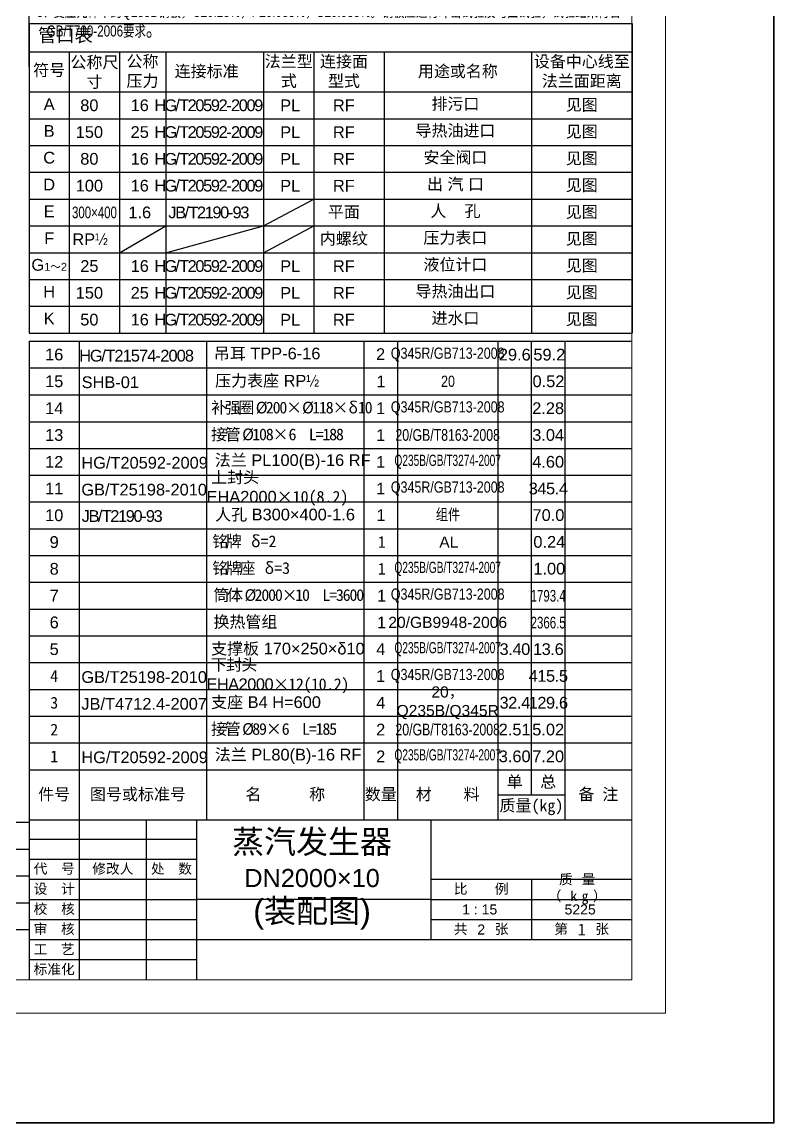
# Model space of a CAD drawing. Header units: millimetres. Extents: x 3203 to 14204, y 1871 to 9574.
# Drawn here: x 11509 to 14204, y 1871 to 5817 of the extents above; entities that cross this region are included whole.
import ezdxf

# ---------------------------------------------------------------- set-up
doc = ezdxf.new("R2010")
doc.units = ezdxf.units.MM
doc.layers.add('中粗线', color=4, linetype='Continuous', lineweight=35)
doc.layers.add('细实线', color=7, linetype='Continuous', lineweight=18)
doc.layers.add('图层2', color=3, linetype='Continuous')
doc.styles.get("Standard").update_dxf_attribs({"font": 'arial.ttf'})

# ---------------------------------------------------------------- blocks, each defined once
blk = doc.blocks.new('HGCAD#HGTFTK~A1H~HGCAD图框')
at = {"layer": '细实线', "color": 7}
blk.add_lwpolyline([(10, -10), (-831, -10), (-831, 584), (10, 584)], close=True, dxfattribs=at)
at = {"layer": '细实线', "color": 2}
blk.add_lwpolyline([(0, 0), (-806, 0), (-806, 574), (0, 574)], close=True, dxfattribs=at)

msp = doc.modelspace()

# ---------------------------------------------------------------- linework, layer by layer
for p, q in [((11534.89, 5656.02), (11534.89, 9272.48)), ((11534.73, 5811.4), (13695.35, 5811.4)), ((11534.73, 5811.4), (11534.73, 4702.25)), ((13695.35, 5811.4), (13695.35, 4702.25)), ((11534.73, 5710.54), (13695.35, 5710.54)), ((11534.73, 4702.25), (13695.35, 4702.25)), ((13214.77, 3047.11), (13454.77, 3047.11)), ((9374.77, 2949.16), (11534.77, 2949.16)), ((11534.77, 2957.11), (13694.77, 2957.11)), ((12134.77, 2957.11), (12134.77, 2384.48)), ((12974.77, 2957.11), (12974.77, 2528.48))]:
    msp.add_line(p, q)
at = {"ltscale": 15}
msp.add_line((11534.77, 4673.11), (11534.77, 2384.48), dxfattribs=at)
at = {"color": 7}
msp.add_line((11534.77, 4673.11), (13694.77, 4673.11), dxfattribs=at)
at = {"layer": '中粗线', "ltscale": 15}
msp.add_lwpolyline([(3203.32, 9573.83), (14203.96, 9573.83), (14203.96, 1871.09), (3203.32, 1871.09)], close=True, dxfattribs=at)
at = {"layer": '图层2'}
for p, q in [((11678.77, 5710.54), (11678.77, 4702.25)), ((11859.23, 5710.54), (11859.23, 4702.25)), ((12024.22, 5710.54), (12024.22, 4702.25)), ((12374.97, 5710.54), (12374.97, 4702.25)), ((12555.67, 5710.54), (12555.67, 4702.25)), ((12807.09, 5710.54), (12807.09, 4702.25)), ((13335.25, 5710.54), (13335.25, 4702.25)), ((11534.73, 5566.5), (13695.35, 5566.5)), ((11534.73, 5470.47), (13695.35, 5470.47)), ((11534.73, 5374.44), (13695.35, 5374.44)), ((11534.73, 5278.41), (13695.35, 5278.41)), ((11534.73, 5182.39), (13695.35, 5182.39)), ((11534.73, 5086.36), (13695.35, 5086.36)), ((11534.73, 4990.33), (13695.35, 4990.33)), ((11534.73, 4894.3), (13695.35, 4894.3)), ((11534.73, 4798.27), (13695.35, 4798.27)), ((11714.77, 4673.11), (11714.77, 2384.26)), ((12170.77, 4673.11), (12170.77, 2957.11)), ((12734.77, 4673.11), (12734.77, 2957.11)), ((12854.77, 4673.11), (12854.77, 2957.11)), ((13214.77, 4673.11), (13214.77, 2957.11)), ((13334.77, 3047.11), (13334.77, 4673.11)), ((13454.77, 4673.11), (13454.77, 2957.11)), ((11534.77, 4577.11), (13694.77, 4577.11)), ((11534.77, 4480.66), (13694.77, 4480.66)), ((11534.77, 4384.66), (13694.77, 4384.66)), ((11534.77, 4288.66), (13694.77, 4288.66)), ((11534.77, 4192.66), (13694.77, 4192.66)), ((11534.77, 4096.89), (13694.77, 4096.89)), ((11534.77, 4000.89), (13694.77, 4000.89)), ((11534.77, 3905.11), (13694.77, 3905.11)), ((11534.77, 3809.11), (13694.77, 3809.11)), ((11534.77, 3713.11), (13694.77, 3713.11)), ((11534.77, 3617.11), (13694.77, 3617.11)), ((11534.77, 3521.11), (13694.77, 3521.11)), ((11534.77, 3425.11), (13694.77, 3425.11)), ((11534.77, 3329.11), (13694.77, 3329.11)), ((11534.77, 3233.11), (13694.77, 3233.11)), ((11534.77, 3137.11), (13694.77, 3137.11)), ((11714.77, 2957.11), (11714.77, 2384.26)), ((11954.77, 2957.11), (11954.77, 2384.48)), ((11534.77, 2888.48), (12134.77, 2888.48)), ((9374.77, 2852.94), (11534.77, 2852.94)), ((11534.77, 2816.48), (12134.77, 2816.48)), ((9374.77, 2756.71), (11534.77, 2756.71)), ((11534.77, 2744.48), (12134.77, 2744.48)), ((12974.77, 2744.48), (13694.77, 2744.48)), ((13334.77, 2744.48), (13334.77, 2528.48)), ((9374.77, 2660.71), (11534.77, 2660.71)), ((11534.77, 2672.48), (12134.77, 2672.48)), ((12974.77, 2672.48), (13694.77, 2672.48)), ((11534.77, 2600.48), (12134.77, 2600.48)), ((12974.77, 2600.48), (13694.77, 2600.48)), ((9374.77, 2564.48), (11534.77, 2564.48)), ((11534.77, 2528.48), (12134.77, 2528.48)), ((12134.77, 2528.48), (13694.77, 2528.48)), ((11534.77, 2456.48), (12134.77, 2456.48))]:
    msp.add_line(p, q, dxfattribs=at)
at = {"layer": '图层2', "ltscale": 10}
for p, q in [((12374.97, 5086.36), (12555.67, 5182.39)), ((11859.23, 4990.33), (12024.22, 5086.36)), ((12024.22, 4990.33), (12374.97, 5086.36)), ((12374.97, 4990.33), (12555.67, 5086.36))]:
    msp.add_line(p, q, dxfattribs=at)
at = {"layer": '图层2', "ltscale": 15}
msp.add_line((12974.77, 2672.48), (12134.77, 2672.48), dxfattribs=at)

# ---------------------------------------------------------------- block references
at = {"layer": '图层2', "ltscale": 15, "xscale": 12, "yscale": 12, "zscale": 12}
msp.add_blockref('HGCAD#HGTFTK~A1H~HGCAD图框', (13694.77, 2384.48), dxfattribs=at)

# ---------------------------------------------------------------- texts
for s, insert, char_height, width, attachment_point in [('   {\\H0.8x;管口表}', (11496.88, 5767.08), 60.0173, 2160.6224, 4), ('{\\fFangSong_GB2312|b0|i0|c134|p49;公称尺寸}', (11769, 5635.68), 42.0121, 180.4578, 5), ('{\\fFangSong_GB2312|b0|i0|c134|p49;公称压力}', (11941.21, 5638.7), 42.0121, 166.0058, 5), ('{\\fFangSong_GB2312|b0|i0|c134|p49;法兰型式}', (12465.32, 5638.7), 42.0121, 180.7003, 5), ('{\\fFangSong_GB2312|b0|i0|c134|p49;连接面\\P型式}', (12663.05, 5638.52), 42.0121, 288.083, 5), ('{\\fFangSong_GB2312|b0|i0|c134|p49;设备中心线至\\P法兰面距离}', (13515.3, 5638.52), 42.0121, 360.1037, 5), ('{\\fFangSong_GB2312|b0|i0|c134|p49;符号}', (11606.75, 5642.73), 42.0121, 144.0415, 5), ('{\\fFangSong_GB2312|b0|i0|c134|p49;连接标准}', (12170.91, 5638.52), 42.0121, 408.1176, 5), ('{\\fFangSong_GB2312|b0|i0|c134|p49;用途或名称}', (13071.17, 5638.52), 42.0121, 528.1521, 5), ('A', (11606.75, 5522.7), 42.01, 144.0415, 5), ('80', (11750.79, 5518.48), 42.012, 144.0415, 5), ('16', (11931.25, 5518.48), 42.012, 144.0415, 5), ('{\\T0.85;HG/T20592-2009}', (12176.47, 5518.48), 42.0121, 408.1176, 5), ('PL', (12470.56, 5518.48), 42.012, 144.0415, 5), ('RF', (12662.7, 5518.48), 42.012, 288.083, 5), ('排污口', (13062.55, 5521.73), 42.012, 528.1521, 5), ('{\\fFangSong_GB2312|b0|i0|c134|p49;见图}', (13515.3, 5518.48), 42.0121, 360.1037, 5), ('B', (11606.75, 5426.67), 42.01, 144.0415, 5), ('{\\T0.85;HG/T20592-2009}', (12176.47, 5422.45), 42.0121, 408.1176, 5), ('导热油进口', (13062.55, 5425.71), 42.012, 528.1521, 5), ('{\\fFangSong_GB2312|b0|i0|c134|p49;见图}', (13515.3, 5422.45), 42.0121, 360.1037, 5), ('150', (11750.79, 5422.45), 42.012, 144.0415, 5), ('25', (11931.25, 5422.45), 42.012, 144.0415, 5), ('PL', (12470.56, 5422.45), 42.012, 144.0415, 5), ('RF', (12662.7, 5422.45), 42.012, 288.083, 5), ('C', (11606.75, 5330.64), 42.01, 144.0415, 5), ('80', (11750.79, 5326.43), 42.012, 144.0415, 5), ('16', (11931.25, 5326.43), 42.012, 144.0415, 5), ('{\\T0.85;HG/T20592-2009}', (12176.47, 5326.43), 42.0121, 408.1176, 5), ('PL', (12470.56, 5326.43), 42.012, 144.0415, 5), ('RF', (12662.7, 5326.43), 42.012, 288.083, 5), ('安全阀口', (13062.55, 5329.68), 42.012, 528.1521, 5), ('{\\fFangSong_GB2312|b0|i0|c134|p49;见图}', (13515.3, 5326.43), 42.0121, 360.1037, 5), ('D', (11606.75, 5234.62), 42.01, 144.0415, 5), ('100', (11750.79, 5230.4), 42.012, 144.0415, 5), ('16', (11931.25, 5230.4), 42.012, 144.0415, 5), ('{\\T0.85;HG/T20592-2009}', (12176.47, 5230.4), 42.0121, 408.1176, 5), ('PL', (12470.56, 5230.4), 42.012, 144.0415, 5), ('RF', (12662.7, 5230.4), 42.012, 288.083, 5), ('出 汽 口', (13062.55, 5233.65), 42.012, 528.1521, 5), ('{\\fFangSong_GB2312|b0|i0|c134|p49;见图}', (13515.3, 5230.4), 42.0121, 360.1037, 5), ('{\\fFangSong_GB2312|b0|i0|c134|p49;见图}', (13515.3, 5230.4), 42.0121, 360.1037, 5), ('E', (11606.75, 5138.59), 42.01, 144.0415, 5), ('{\\W0.7;300×400}', (11769, 5134.37), 42.0121, 180.4578, 5), ('1.6', (11931.25, 5134.37), 42.012, 144.0415, 5), ('{\\T0.85;JB/T2190-93}', (12176.47, 5134.37), 42.0121, 408.1176, 5), ('平面', (12662.7, 5134.37), 42.012, 288.083, 5), ('人    孔', (13062.55, 5137.62), 42.012, 528.1521, 5), ('{\\fFangSong_GB2312|b0|i0|c134|p49;见图}', (13515.3, 5134.37), 42.0121, 360.1037, 5), ('F', (11606.75, 5042.56), 42.01, 144.0415, 5), ('\\A1;RP{\\A0;\\fArial Narrow|b0|i0|c0|p34;½}', (11750.79, 5038.34), 42.0121, 144.0415, 5), ('内螺纹', (12662.7, 5038.34), 42.012, 288.083, 5), ('压力表口', (13062.55, 5041.6), 42.012, 528.1521, 5), ('{\\fFangSong_GB2312|b0|i0|c134|p49;见图}', (13515.3, 5038.34), 42.0121, 360.1037, 5), ('液位计口', (13062.55, 4945.57), 42.012, 528.1521, 5), ('G{\\H0.6667x;1～2}', (11606.75, 4946.53), 42.0121, 144.0415, 5), ('25', (11750.79, 4942.32), 42.012, 144.0415, 5), ('16', (11931.25, 4942.32), 42.012, 144.0415, 5), ('{\\T0.85;HG/T20592-2009}', (12176.47, 4942.32), 42.0121, 408.1176, 5), ('PL', (12470.56, 4942.32), 42.012, 144.0415, 5), ('RF', (12662.7, 4942.32), 42.012, 288.083, 5), ('{\\fFangSong_GB2312|b0|i0|c134|p49;见图}', (13515.3, 4942.32), 42.0121, 360.1037, 5), ('H', (11606.75, 4850.51), 42.01, 144.0415, 5), ('150', (11750.79, 4846.29), 42.012, 144.0415, 5), ('25', (11931.25, 4846.29), 42.012, 144.0415, 5), ('{\\T0.85;HG/T20592-2009}', (12176.47, 4846.29), 42.0121, 408.1176, 5), ('PL', (12470.56, 4846.29), 42.012, 144.0415, 5), ('RF', (12662.7, 4846.29), 42.012, 288.083, 5), ('导热油出口', (13062.55, 4849.54), 42.012, 528.1521, 5), ('{\\fFangSong_GB2312|b0|i0|c134|p49;见图}', (13515.3, 4846.29), 42.0121, 360.1037, 5), ('K', (11606.75, 4754.48), 42.01, 144.0415, 5), ('进水口', (13062.55, 4753.51), 42.012, 528.1521, 5), ('{\\fFangSong_GB2312|b0|i0|c134|p49;见图}', (13515.3, 4750.26), 42.0121, 360.1037, 5), ('50', (11750.79, 4750.26), 42.012, 144.0415, 5), ('16', (11931.25, 4750.26), 42.012, 144.0415, 5), ('{\\T0.85;HG/T20592-2009}', (12176.47, 4750.26), 42.0121, 408.1176, 5), ('PL', (12470.56, 4750.26), 42.012, 144.0415, 5), ('RF', (12662.7, 4750.26), 42.012, 288.083, 5), ('{\\T0.9; HG/T21574-2008}', (11714.4, 4621.02), 42, 319.4128, 4), ('吊耳 TPP-6-16', (12196.76, 4626.77), 42, 551.2832, 4), ('2', (12794.3, 4626.77), 42, 120, 5), ('29.6', (13275.18, 4624.66), 42, 146.4, 5), ('59.2', (13399, 4624.66), 42, 146.4, 5), ('蒸汽发生器\\P{\\H0.7714x;DN2000×10}\\P(装配图)', (12548.78, 2742.8), 84, 844.1767, 5), ('{\\fFangSong_GB2312|b0|i0|c134|p49;代  号}', (11624.77, 2780.48), 36, 180, 5), ('{\\fFangSong_GB2312|b0|i0|c134|p49;修改人}', (11834.77, 2780.48), 36, 240, 5), ('{\\fFangSong_GB2312|b0|i0|c134|p49;处  数}', (12044.77, 2780.48), 36, 180, 5), ('{\\fFangSong_GB2312|b0|i0|c134|p49;\\T1.65;质量（kg）}', (13514.77, 2708.48), 36, 360, 5), ('{\\fFangSong_GB2312|b0|i0|c134|p49;设  计}', (11624.77, 2708.48), 36, 180, 5), ('{\\fFangSong_GB2312|b0|i0|c134|p49;比    例}', (13154.77, 2708.48), 36, 360, 5), ('{\\fFangSong_GB2312|b0|i0|c134|p49;校  核}', (11624.77, 2636.48), 36, 180, 5), ('1 : 15', (13149.45, 2636.19), 36, 360, 5), ('5225', (13509.45, 2636.19), 36, 360, 5), ('{\\fFangSong_GB2312|b0|i0|c134|p49;审  核}', (11624.77, 2564.48), 36, 180, 5), ('{\\fFangSong_GB2312|b0|i0|c134|p49;共    张}', (13154.77, 2564.48), 36, 360, 5), ('2', (13154.77, 2564.48), 36, 360, 5), ('{\\fFangSong_GB2312|b0|i0|c134|p49;第    张}', (13514.77, 2564.48), 36, 360, 5), ('{\\fSimSun|b0|i0|c134|p2;1}', (13514.77, 2564.48), 42, 360, 5), ('{\\fFangSong_GB2312|b0|i0|c134|p49;工  艺}', (11624.77, 2492.48), 36, 180, 5), ('标准化', (11624.77, 2420.26), 36, 180, 5)]:
    msp.add_mtext(s, dxfattribs=dict(insert=insert, char_height=char_height, width=width, attachment_point=attachment_point))
at = {"layer": '图层2', "insert": (11562.81, 6790.17), "char_height": 57.01642, "width": 2131.956, "attachment_point": 1, "line_spacing_factor": 0.8}
msp.add_mtext('{\\H0.8421x;\\C7; 补充技术要求\\P\\H0.8309x;1、焊条电弧焊焊条牌号：碳钢之间为J422(GB/T5117-2012)；碳钢与低合金钢之间为J427(GB/T5117-2012)，\\P   低合金钢之间为J507(GB/T5117-2012)。埋弧焊焊丝牌号为H10Mn2(GB/T5293-1999)，焊剂牌号为HJ431\\P   (GB/T5293-1999)。换热管的对接焊接接头采用氩弧焊焊接，焊丝钢号为ER49-1。接头形式及尺寸除图中\\P   注明外，按HG/T20583-2011中规定。采购的焊接材料应符合NB/T47018-2011《承压设备用焊接材料订货技\\P   术条件》中的规定。\\P\\W0.7;2、换热管的对接接头按接头数的100%进行射线检测，按JB/T47013.2-2015，III级合格\\H0.9997x;\\W0.8;。\\W0.7;吊耳、垫板及封头之间的焊接接头\\P   进行100%磁粉检测，按JB/T4730.4-2005，I级合格。\\P\\H0.9997x;3、上封头成型后最小厚度为8.2mm，下封头成型后最小厚度为10.2mm。\\P4、换热管组焊接完成后，逐根以1.9MPa表压进行水压试验，合格后再与壳体进行组装。完成后，进行壳程及管程的水压试验。\\P\\W0.8;5、\\H0.9999x;安全阀选用A48H-16C，DN80，整定压力为0.95MPa，安全泄放量为3000kg/h。\\P6、\\H0.9988x;\\W0.7;受压元件应选用持有制造许可证的单位生产。\\P7、\\H0.9996x;\\W0.8;\\T0.95;本设备所配压力表的精度不得低于2.5级，量程为1.6MPa，本设备与压力表之间应设存水弯管。\\P\\H1x;\\W0.7;\\T1;8、\\H1.002x;\\W0.75;\\C0;受压元件中的Q235B钢板，C≤0.25%，P≤0.035%，S≤0.035%。钢板应进行冲击试验及弯曲试验，试验结果\\H1x;符合\\H1x;\\P   GB/T700-2006要求\\H1.429x;。}', dxfattribs=at)
at = {"layer": '图层2'}
for s, insert, char_height, width, attachment_point in [('{\\C7;16}', (11624.77, 4625.11), 42, 180, 5), ('{\\W0.8;\\C7;Q345R/GB713-2008}', (13034.77, 4624.66), 40, 360, 5), ('{\\C7;15}', (11624.77, 4529.11), 42, 180, 5), ('{\\C0; SHB-01}', (11706.82, 4525.79), 42, 457.5926, 4), ('{\\C7;压力表座 RP\\fArial Narrow|b0|i0|c0|p34;\\C0;½}', (12201.44, 4529.14), 42, 671.4134, 4), ('{\\C7;1}', (12795.89, 4529.14), 42, 120, 5), ('{\\W0.8;\\C7;20}', (13035.89, 4529.25), 40, 360, 5), ('{\\C7;0.52}', (13395.89, 4529.14), 42, 360, 5), ('{\\C7; \\T0.85;补强圈 \\fSimSun|b0|i0|c134|p2;%%C\\fFangSong_GB2312|b0|i0|c134|p49;200\\T1;×\\fSimSun|b0|i0|c134|p2;\\T0.85;%%C\\fFangSong_GB2312|b0|i0|c134|p49;118\\T1;×\\fSimSun|b0|i0|c134|p2;δ\\fFangSong_GB2312|b0|i0|c134|p49;\\T0.85;10}', (12170.77, 4432.77), 42, 671.4134, 4), ('{\\W0.8;\\C7;Q345R/GB713-2008}', (13034.77, 4432.21), 40, 360, 5), ('{\\C7;14}', (11624.77, 4432.66), 42, 180, 5), ('{\\C7;1}', (12794.77, 4432.77), 42, 120, 5), ('{\\C7;2.28}', (13394.77, 4432.77), 42, 360, 5), ('{\\C7;13}', (11624.77, 4336.66), 42, 180, 5), ('{\\C7; \\T0.85;接管 \\fSimSun|b0|i0|c134|p2;%%C\\fFangSong_GB2312|b0|i0|c134|p49;108\\T1;×\\T0.85;6\\fSimSun|b0|i0|c134|p2; \\fFangSong_GB2312|b0|i0|c134|p49; L=188}', (12170.77, 4336.77), 42, 671.4134, 4), ('{\\C7;1}', (12794.77, 4336.77), 42, 120, 5), ('{\\W0.75;\\C7;20/GB/T8163-2008}', (13034.77, 4336.77), 42, 360, 5), ('{\\C7;3.04}', (13394.77, 4336.77), 42, 360, 5), ('{\\C7;12}', (11624.77, 4240.66), 42, 180, 5), ('{\\C7;法兰 PL100(B)-16 RF}', (12200.32, 4240.55), 42, 671.4134, 4), ('{\\W0.65;\\C7;Q235B/GB/T3274-2007}', (13034.77, 4240.66), 40, 360, 5), ('{\\C7;4.60}', (13394.77, 4240.55), 42, 360, 5), ('{\\C7; HG/T20592-2009}', (11705.7, 4237.19), 42, 457.5926, 4), ('{\\C7;1}', (12794.77, 4240.55), 42, 120, 5), ('{\\C7; 上封头 EHA2000\\fSimSun|b0|i0|c134|p2;×\\fFangSong_GB2312|b0|i0|c134|p49;10(8.2)}', (12170.77, 4144.89), 42, 564, 4), ('{\\C7;11}', (11624.77, 4144.89), 42, 180, 5), ('{\\C7; GB/T25198-2010}', (11705.7, 4140.85), 42, 465.0708, 4), ('{\\C7;1}', (12794.77, 4144.89), 42, 120, 5), ('{\\W0.8;\\C7;Q345R/GB713-2008}', (13034.77, 4144.89), 40, 360, 5), ('{\\T0.95;\\C7;345.4}', (13394.77, 4144.89), 42, 360, 5), ('{\\C7;10}', (11624.77, 4048.89), 42, 180, 5), ('{\\C0; \\T0.85;JB/T2190-93}', (11706.82, 4046.24), 42, 457.5926, 4), ('{\\C7;人孔 B300×400-1.6}', (12201.44, 4049.59), 42, 671.4134, 4), ('{\\C7;1}', (12795.89, 4049.59), 42, 120, 5), ('{\\W0.8;\\C7;组件}', (13035.89, 4049.71), 40, 360, 5), ('{\\C7;70.0}', (13395.89, 4049.59), 42, 360, 5), ('{\\C7;9}', (11624.77, 3952.89), 42, 180, 5), ('\\pt315;{\\C7; \\T0.85;铭牌   \\fSimSun|b0|i0|c134|p2;\\T1;δ=\\fFangSong_GB2312|b0|i0|c134|p49;2\\T0.85; }', (12174.86, 3953.57), 42, 671.4134, 4), ('{\\fFangSong_GB2312|b0|i0|c134|p49;\\C7;1}', (12798.86, 3953.57), 42, 120, 5), ('{\\C7;AL}', (13038.86, 3953.11), 40, 360, 5), ('{\\C7;0.24}', (13398.86, 3953.57), 42, 360, 5), ('{\\C7;8}', (11624.77, 3857.11), 42, 180, 5), ('\\pt315;{\\C7; \\T0.85;铭牌座   \\fSimSun|b0|i0|c134|p0;\\T1;δ=\\fFangSong_GB2312|b0|i0|c134|p49;3\\T0.85; }', (12174.86, 3857.57), 42, 671.4134, 4), ('{\\fFangSong_GB2312|b0|i0|c134|p49;\\C7;1}', (12798.86, 3857.57), 42, 120, 5), ('{\\W0.65;\\C7;Q235B/GB/T3274-2007}', (13034.77, 3856.89), 40, 360, 5), ('{\\C7;1.00}', (13398.86, 3857.57), 42, 360, 5), ('{\\C7; \\T0.85;筒体 \\fSimSun|b0|i0|c134|p2;%%C\\fFangSong_GB2312|b0|i0|c134|p49;2000\\fSimSun|b0|i0|c134|p2;×10\\fFangSong_GB2312|b0|i0|c134|p49;  L=3600}', (12179.17, 3761), 42, 671.4134, 4), ('{\\W0.8;\\C7;Q345R/GB713-2008}', (13034.77, 3761.11), 40, 360, 5), ('{\\C7;7}', (11624.77, 3761.11), 42, 180, 5), ('{\\C7;1}', (12797.78, 3761), 42, 120, 5), ('{\\W0.7;\\C7;1793.4}', (13394.77, 3760.32), 42, 360, 5), ('{\\C7;6}', (11624.77, 3665.11), 42, 180, 5), ('{\\C7; 换热管组}', (12179.17, 3665), 42, 671.4134, 4), ('{\\C7;1}', (12797.78, 3665), 42, 120, 5), ('{\\C7;20/GB9948-2006}', (13034.77, 3665.11), 40, 360, 5), ('{\\W0.7;\\C7;2366.5}', (13394.77, 3664.32), 42, 360, 5), ('{\\C7; 支撑板 170×250×δ10}', (12170.77, 3569.11), 42, 564, 4), ('{\\W0.65;\\C7;Q235B/GB/T3274-2007}', (13034.77, 3569.11), 40, 360, 5), ('{\\T0.95;\\C7;3.40}', (13274.77, 3569.11), 42, 360, 5), ('{\\T0.95;\\C7;13.6}', (13394.77, 3569.11), 42, 360, 5), ('{\\C7;5}', (11624.77, 3569.11), 42, 180, 5), ('{\\C7;4}', (12794.77, 3569.11), 42, 120, 5), ('{\\T0.95;\\C7; 下封头 EHA2000\\fSimSun|b0|i0|c134|p2;×\\fFangSong_GB2312|b0|i0|c134|p49;12(10.2)}', (12170.77, 3473.11), 42, 564, 4), ('{\\fFangSong_GB2312|b0|i0|c134|p49;\\C7;4}', (11624.77, 3473.11), 42, 180, 5), ('{\\C7; GB/T25198-2010}', (11705.7, 3469.08), 42, 465.0708, 4), ('{\\C7;1}', (12794.77, 3473.11), 42, 120, 5), ('{\\W0.8;\\C7;Q345R/GB713-2008}', (13034.77, 3473.11), 40, 360, 5), ('{\\T0.95;\\C7;415.5}', (13394.77, 3473.11), 42, 360, 5), ('{\\C7;20，Q235B/Q345R}', (13034.77, 3377.11), 40, 360, 5), ('{\\fFangSong_GB2312|b0|i0|c134|p49;\\C7;3}', (11624.77, 3377.11), 42, 180, 5), ('{\\C7; JB/T4712.4-2007}', (11705.7, 3373.08), 42, 465.0708, 4), ('{\\C7; 支座 B4 H=600}', (12170.77, 3377.11), 42, 564, 4), ('{\\C7;4}', (12794.77, 3377.11), 42, 120, 5), ('{\\T0.95;\\C7;32.4}', (13274.77, 3377.11), 42, 360, 5), ('{\\T0.95;\\C7;129.6}', (13394.77, 3377.11), 42, 360, 5), ('{\\fFangSong_GB2312|b0|i0|c134|p49;\\C7;2}', (11624.77, 3281.11), 42, 180, 5), ('{\\C7; \\T0.85;接管 \\fSimSun|b0|i0|c134|p2;%%C\\fFangSong_GB2312|b0|i0|c134|p49;89\\T1;×\\T0.85;6\\fSimSun|b0|i0|c134|p2; \\fFangSong_GB2312|b0|i0|c134|p49; L=185}', (12170.77, 3281), 42, 671.4134, 4), ('{\\C7;2}', (12794.77, 3281), 42, 120, 5), ('{\\W0.75;\\C7;20/GB/T8163-2008}', (13034.77, 3281), 42, 360, 5), ('{\\C7;2.51}', (13274.77, 3281), 42, 360, 5), ('{\\C7;5.02}', (13394.77, 3281), 42, 360, 5), ('{\\fFangSong_GB2312|b0|i0|c134|p49;\\C7;1}', (11624.77, 3185.11), 42, 180, 5), ('{\\C7; HG/T20592-2009}', (11705.7, 3181.65), 42, 457.5926, 4), ('{\\C7;法兰 PL80(B)-16 RF}', (12200.32, 3185), 42, 671.4134, 4), ('{\\C7;2}', (12794.77, 3185), 42, 120, 5), ('{\\W0.65;\\C7;Q235B/GB/T3274-2007}', (13034.77, 3185.11), 40, 360, 5), ('{\\C7;3.60}', (13274.77, 3185), 42, 360, 5), ('{\\C7;7.20}', (13394.77, 3185), 42, 360, 5), ('{\\fFangSong_GB2312|b0|i0|c134|p49;\\C7;单}', (13274.77, 3092.11), 42, 120, 5), ('{\\fFangSong_GB2312|b0|i0|c134|p49;\\C7;总}', (13394.77, 3092.11), 42, 120, 5), ('{\\fFangSong_GB2312|b0|i0|c134|p49;\\C7;件号}', (11624.77, 3047.11), 42, 180, 5), ('{\\fFangSong_GB2312|b0|i0|c134|p49;\\C7;图号或标准号}', (11924.77, 3047.11), 42, 360, 5), ('{\\fFangSong_GB2312|b0|i0|c134|p49;\\C7;名      称}', (12452.77, 3047.11), 42, 600, 5), ('{\\fFangSong_GB2312|b0|i0|c134|p49;\\C7;数量}', (12794.77, 3047.11), 42, 120, 5), ('{\\fFangSong_GB2312|b0|i0|c134|p49;\\C7;材    料}', (13034.77, 3047.11), 42, 360, 5), ('{\\fFangSong_GB2312|b0|i0|c134|p49;\\C7;备 注}', (13574.77, 3047.11), 42, 240, 5), ('{\\fFangSong_GB2312|b0|i0|c134|p49;\\C7;质量(kg)}', (13334.77, 3002.11), 42, 240, 5)]:
    msp.add_mtext(s, dxfattribs=dict(at, insert=insert, char_height=char_height, width=width, attachment_point=attachment_point))

doc.saveas('drawing.dxf')
